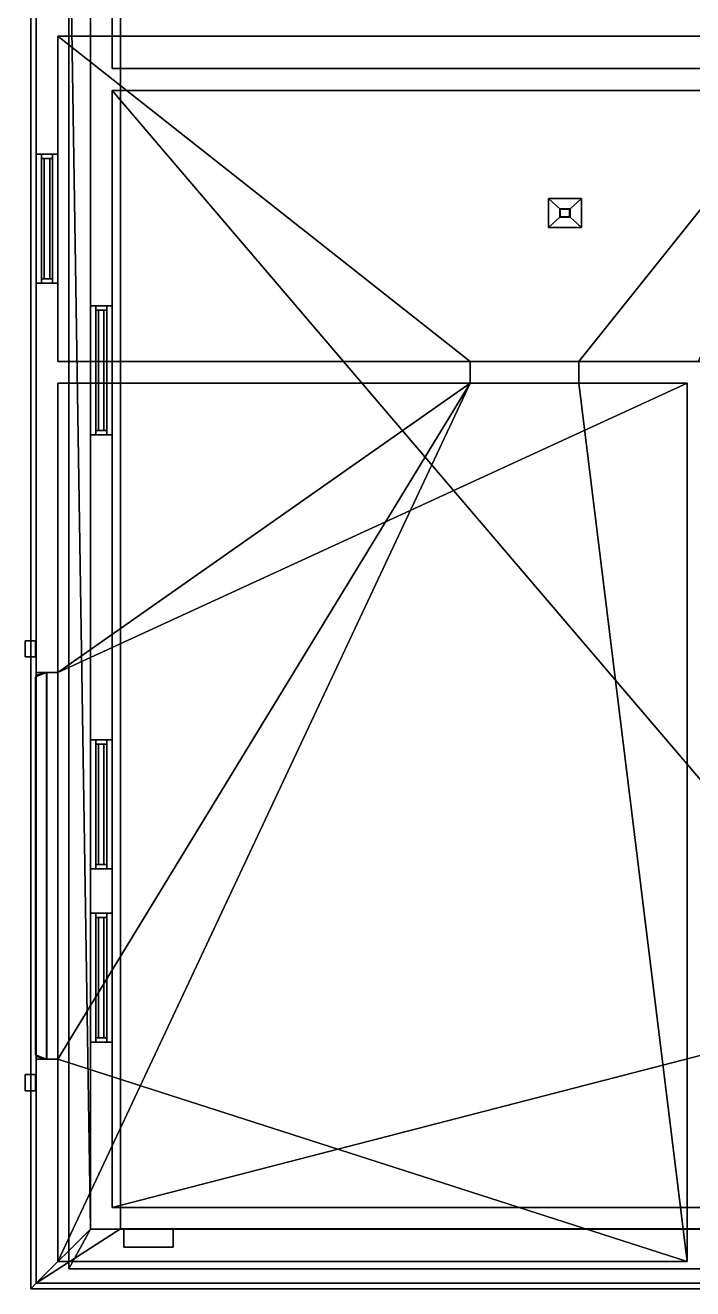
# Model space of a CAD drawing. Extents: x -7.1 to 5.5, y -11 to 12.
# Drawn here: x -7.11 to -0.96, y -11.05 to 0.6 of the extents above; entities that cross this region are included whole.
import ezdxf

# ---------------------------------------------------------------- set-up
doc = ezdxf.new("R2010")
doc.units = 0

msp = doc.modelspace()

# ---------------------------------------------------------------- linework, layer by layer
for points in [[(-6.71, 10.1, 0.095), (-6.71, 7.2, -0.005), (-6.71, -10.867, -0.005), (-6.71, -10.867, 0.095)], [(-6.51, 9.9, 0.095), (-6.71, 10.1, 0.095), (-6.71, -10.867, 0.095), (-6.51, -10.5, 0.095)], [(-6.51, -10.5, 3.295), (-6.76, 5.7, 3.295), (-6.76, 7.7, 3.295), (-6.51, 9.9, 3.295)], [(-6.51, -3.178, 0.917), (-6.51, -1.988, 0.917), (-6.51, 9.9, 0.095), (-6.51, -10.5, 0.095)], [(-6.51, -3.178, 2.273), (-6.51, -10.5, 3.295), (-6.51, 9.9, 3.295), (-6.51, -1.988, 2.273)], [(-6.51, 9.9, 3.295), (-6.51, 9.9, 0.095), (-6.51, -1.988, 0.917), (-6.51, -1.988, 2.273)], [(-7.06, 5.75, 11.97), (-7.06, -11.05, 11.97), (-7.06, -11.05, 12.1), (-7.06, 5.75, 12.1)], [(-7.01, -11, 11.97), (-7.06, -11.05, 11.97), (-7.06, 5.75, 11.97), (-7.01, 5.7, 11.97)], [(-7.01, 5.7, 12.1), (-7.06, 5.75, 12.1), (-7.06, -11.05, 12.1), (-7.01, -11, 12.1)], [(-7.01, 5.7, 3.495), (-7.01, -0.588, 4.317), (-7.01, -0.588, 5.673), (-7.01, 5.7, 7.095)], [(-7.01, -5.367, 3.495), (-7.01, -1.778, 4.317), (-7.01, -0.588, 4.317), (-7.01, 5.7, 3.495)], [(-7.01, 5.7, 7.095), (-7.01, -0.588, 5.673), (-7.01, -1.778, 5.673), (-7.01, -5.367, 7.095)], [(-6.51, -10.5, 3.295), (-7.01, -11, 3.295), (-7.01, 5.7, 3.295), (-6.76, 5.7, 3.295)], [(-7.01, -11, 3.295), (-7.01, -11, 3.495), (-7.01, 5.7, 3.495), (-7.01, 5.7, 3.295)], [(-7.01, -5.367, 7.095), (-7.01, -1.778, 7.917), (-7.01, -0.588, 7.917), (-7.01, 5.7, 7.095)], [(-7.01, 5.7, 10.695), (-7.01, -0.588, 9.273), (-7.01, -1.778, 9.273), (-7.01, -5.367, 10.695)], [(-7.01, 5.7, 7.095), (-7.01, -0.588, 7.917), (-7.01, -0.588, 9.273), (-7.01, 5.7, 10.695)], [(-7.01, -11, 12.226), (-6.232, -10.499, 12.226), (-6.232, 5.199, 12.226), (-7.01, 5.7, 12.226)], [(-7.01, -11, 10.695), (-7.01, -11, 12.226), (-7.01, 5.7, 12.226), (-7.01, 5.7, 10.695)], [(0.89, 0.2, 3.095), (-1.11, 2.3, 3.095), (-1.11, 5.5, 3.095), (0.89, 5.5, 3.095)], [(0.64, 5.5, 0.095), (-0.36, 5.5, 0.095), (-1.11, 2.3, 0.095), (0.89, 0.2, 0.095)], [(-6.232, -10.499, 12.676), (4.612, -10.499, 12.676), (4.612, 5.199, 12.676), (-6.232, 5.199, 12.676)], [(-6.232, -10.499, 12.226), (-6.232, -10.499, 12.676), (-6.232, 5.199, 12.676), (-6.232, 5.199, 12.226)], [(-6.31, 0.2, 3.095), (-6.31, 2.3, 3.095), (-1.11, 2.3, 3.095), (0.89, 0.2, 3.095)], [(0.89, 0.2, 0.095), (-1.11, 2.3, 0.095), (-6.31, 2.3, 0.095), (-6.31, 0.2, 0.095)], [(-6.31, 0.2, 3.095), (-6.31, 0.2, 0.095), (-6.31, 2.3, 0.095), (-6.31, 2.3, 3.095)], [(-6.81, 0.5, 6.495), (-6.81, 0.5, 3.531), (0.39, 0.5, 3.495), (0.39, 0.5, 6.495)], [(0.39, 0.5, 3.495), (-6.81, 0.5, 3.531), (-3.01, -2.5, 3.495), (-2.01, -2.5, 3.495)], [(-3.01, -2.5, 3.495), (-6.81, 0.5, 3.531), (-6.81, -2.5, 3.531)], [(-0.91, -2.5, 6.495), (-6.81, -2.5, 6.495), (-6.81, 0.5, 6.495), (0.39, 0.5, 6.495)], [(-6.81, -0.588, 4.317), (-6.81, 0.5, 3.531), (-6.81, 0.5, 6.495), (-6.81, -0.588, 5.673)], [(-6.81, -2.5, 6.495), (-6.81, -1.778, 5.673), (-6.81, -0.588, 5.673), (-6.81, 0.5, 6.495)], [(-6.81, 0.5, 3.531), (-6.81, -0.588, 4.317), (-6.81, -1.778, 4.317), (-6.81, -2.5, 3.531)], [(-6.81, 0.5, 10.095), (-6.81, 0.5, 7.131), (0.39, 0.5, 7.095), (0.39, 0.5, 10.095)], [(0.39, 0.5, 7.095), (-6.81, 0.5, 7.131), (-3.01, -2.5, 7.095), (-2.01, -2.5, 7.095)], [(-3.01, -2.5, 7.095), (-6.81, 0.5, 7.131), (-6.81, -2.5, 7.131)], [(-0.91, -2.5, 10.095), (-6.81, -2.5, 10.095), (-6.81, 0.5, 10.095), (0.39, 0.5, 10.095)], [(-6.81, -0.588, 7.917), (-6.81, 0.5, 7.131), (-6.81, 0.5, 10.095), (-6.81, -0.588, 9.273)], [(-6.81, -2.5, 10.095), (-6.81, -1.778, 9.273), (-6.81, -0.588, 9.273), (-6.81, 0.5, 10.095)], [(-6.81, 0.5, 7.131), (-6.81, -0.588, 7.917), (-6.81, -1.778, 7.917), (-6.81, -2.5, 7.131)], [(-2.01, -2.5, 3.495), (0.19, -2.5, 3.495), (0.39, 0.5, 3.495)], [(-2.01, -2.5, 7.095), (0.19, -2.5, 7.095), (0.39, 0.5, 7.095)], [(-6.31, 0.2, 0.095), (-6.31, 0.2, 3.095), (0.89, 0.2, 3.095), (0.89, 0.2, 0.095)], [(-6.31, 0, 0.095), (-6.31, -3.178, 0.917), (-6.31, -5.988, 0.917)], [(-6.31, 0, 3.095), (-6.31, -5.988, 2.273), (-6.31, -3.178, 2.273)], [(-6.31, -10.3, 3.095), (-6.31, -7.178, 2.273), (-6.31, -5.988, 2.273), (-6.31, 0, 3.095)], [(-6.31, -10.3, 0.095), (-6.31, 0, 0.095), (-6.31, -5.988, 0.917), (-6.31, -7.178, 0.917)], [(-6.31, 0, 3.095), (-6.31, -3.178, 2.273), (-6.31, -1.988, 2.273)], [(-6.31, 0, 0.095), (-6.31, -1.988, 0.917), (-6.31, -3.178, 0.917)], [(-6.31, 0, 0.095), (-6.31, 0, 3.095), (-6.31, -1.988, 2.273), (-6.31, -1.988, 0.917)], [(-6.31, -10.3, 3.095), (-6.31, 0, 3.095), (-0.51, 0, 3.095), (-0.51, -10.3, 3.095)], [(-6.31, -10.3, 0.095), (-0.51, -8.8, 0.095), (-0.51, -6.8, 0.095), (-6.31, 0, 0.095)], [(-6.31, 0, 0.095), (-0.51, -6.8, 0.095), (-0.51, 0, 0.095)], [(-6.31, 0, 3.095), (-6.31, 0, 0.095), (-0.51, 0, 0.095), (-0.51, 0, 3.095)], [(-7.01, -0.588, 4.317), (-7.01, -1.778, 4.317), (-6.81, -1.778, 4.317), (-6.81, -0.588, 4.317)], [(-7.01, -1.778, 5.673), (-7.01, -0.588, 5.673), (-6.81, -0.588, 5.673), (-6.81, -1.778, 5.673)], [(-7.01, -0.588, 4.317), (-6.81, -0.588, 4.317), (-6.81, -0.588, 5.673), (-7.01, -0.588, 5.673)], [(-7.01, -0.588, 7.917), (-7.01, -1.778, 7.917), (-6.81, -1.778, 7.917), (-6.81, -0.588, 7.917)], [(-7.01, -1.778, 9.273), (-7.01, -0.588, 9.273), (-6.81, -0.588, 9.273), (-6.81, -1.778, 9.273)], [(-7.01, -0.588, 7.917), (-6.81, -0.588, 7.917), (-6.81, -0.588, 9.273), (-7.01, -0.588, 9.273)], [(-6.96, -1.778, 4.317), (-6.96, -1.738, 4.357), (-6.96, -0.628, 4.357), (-6.96, -0.588, 4.317)], [(-6.96, -0.588, 5.673), (-6.96, -0.628, 5.633), (-6.96, -1.738, 5.633), (-6.96, -1.778, 5.673)], [(-6.96, -0.588, 4.317), (-6.96, -0.628, 4.357), (-6.96, -0.628, 5.633), (-6.96, -0.588, 5.673)], [(-6.96, -1.778, 7.917), (-6.96, -1.738, 7.957), (-6.96, -0.628, 7.957), (-6.96, -0.588, 7.917)], [(-6.96, -0.588, 9.273), (-6.96, -0.628, 9.233), (-6.96, -1.738, 9.233), (-6.96, -1.778, 9.273)], [(-6.96, -0.588, 7.917), (-6.96, -0.628, 7.957), (-6.96, -0.628, 9.233), (-6.96, -0.588, 9.273)], [(-6.96, -0.628, 4.357), (-6.96, -1.738, 4.357), (-6.86, -1.738, 4.357), (-6.86, -0.628, 4.357)], [(-6.96, -1.738, 5.633), (-6.96, -0.628, 5.633), (-6.86, -0.628, 5.633), (-6.86, -1.738, 5.633)], [(-6.96, -0.628, 4.357), (-6.86, -0.628, 4.357), (-6.86, -0.628, 5.633), (-6.96, -0.628, 5.633)], [(-6.96, -0.628, 7.957), (-6.96, -1.738, 7.957), (-6.86, -1.738, 7.957), (-6.86, -0.628, 7.957)], [(-6.96, -1.738, 9.233), (-6.96, -0.628, 9.233), (-6.86, -0.628, 9.233), (-6.86, -1.738, 9.233)], [(-6.96, -0.628, 7.957), (-6.86, -0.628, 7.957), (-6.86, -0.628, 9.233), (-6.96, -0.628, 9.233)], [(-6.935, -0.628, 5.633), (-6.935, -0.628, 4.357), (-6.935, -1.738, 4.357), (-6.935, -1.738, 5.633)], [(-6.935, -0.628, 4.357), (-6.885, -0.628, 4.357), (-6.885, -1.738, 4.357), (-6.935, -1.738, 4.357)], [(-6.935, -1.738, 5.633), (-6.885, -1.738, 5.633), (-6.885, -0.628, 5.633), (-6.935, -0.628, 5.633)], [(-6.935, -0.628, 4.357), (-6.935, -0.628, 5.633), (-6.885, -0.628, 5.633), (-6.885, -0.628, 4.357)], [(-6.935, -0.628, 9.233), (-6.935, -0.628, 7.957), (-6.935, -1.738, 7.957), (-6.935, -1.738, 9.233)], [(-6.935, -0.628, 7.957), (-6.885, -0.628, 7.957), (-6.885, -1.738, 7.957), (-6.935, -1.738, 7.957)], [(-6.935, -1.738, 9.233), (-6.885, -1.738, 9.233), (-6.885, -0.628, 9.233), (-6.935, -0.628, 9.233)], [(-6.935, -0.628, 7.957), (-6.935, -0.628, 9.233), (-6.885, -0.628, 9.233), (-6.885, -0.628, 7.957)], [(-6.885, -1.738, 4.357), (-6.885, -0.628, 4.357), (-6.885, -0.628, 5.633), (-6.885, -1.738, 5.633)], [(-6.885, -1.738, 7.957), (-6.885, -0.628, 7.957), (-6.885, -0.628, 9.233), (-6.885, -1.738, 9.233)], [(-6.86, -0.588, 5.673), (-6.86, -0.628, 5.633), (-6.86, -0.628, 4.357), (-6.86, -0.588, 4.317)], [(-6.86, -1.778, 5.673), (-6.86, -1.738, 5.633), (-6.86, -0.628, 5.633), (-6.86, -0.588, 5.673)], [(-6.86, -0.588, 4.317), (-6.86, -0.628, 4.357), (-6.86, -1.738, 4.357), (-6.86, -1.778, 4.317)], [(-6.86, -0.588, 9.273), (-6.86, -0.628, 9.233), (-6.86, -0.628, 7.957), (-6.86, -0.588, 7.917)], [(-6.86, -1.778, 9.273), (-6.86, -1.738, 9.233), (-6.86, -0.628, 9.233), (-6.86, -0.588, 9.273)], [(-6.86, -0.588, 7.917), (-6.86, -0.628, 7.957), (-6.86, -1.738, 7.957), (-6.86, -1.778, 7.917)], [(-2.289, -0.996, 12.873), (-2.185, -1.092, 12.949), (-2.09, -1.092, 12.949), (-1.985, -0.996, 12.873)], [(-2.289, -1.265, 12.873), (-2.185, -1.17, 12.949), (-2.185, -1.092, 12.949), (-2.289, -0.996, 12.873)], [(-2.288, -1.265, 12.671), (-2.289, -1.265, 12.873), (-2.289, -0.996, 12.873), (-2.288, -0.997, 12.671)], [(-2.288, -0.997, 12.671), (-2.289, -0.996, 12.873), (-1.985, -0.996, 12.873), (-1.986, -0.997, 12.671)], [(-1.985, -0.996, 12.873), (-2.09, -1.092, 12.949), (-2.09, -1.17, 12.949), (-1.985, -1.265, 12.873)], [(-1.986, -0.997, 12.671), (-1.985, -0.996, 12.873), (-1.985, -1.265, 12.873), (-1.986, -1.265, 12.671)], [(-2.18, -1.095, 16.072), (-2.185, -1.092, 12.949), (-2.185, -1.17, 12.949), (-2.18, -1.166, 16.072)], [(-2.185, -1.092, 12.949), (-2.18, -1.095, 16.072), (-2.094, -1.095, 16.072), (-2.09, -1.092, 12.949)], [(-2.094, -1.095, 16.072), (-2.18, -1.095, 16.072), (-2.18, -1.166, 16.072), (-2.094, -1.166, 16.072)], [(-2.09, -1.092, 12.949), (-2.094, -1.095, 16.072), (-2.094, -1.166, 16.072), (-2.09, -1.17, 12.949)], [(-1.985, -1.265, 12.873), (-2.09, -1.17, 12.949), (-2.185, -1.17, 12.949), (-2.289, -1.265, 12.873)], [(-1.986, -1.265, 12.671), (-1.985, -1.265, 12.873), (-2.289, -1.265, 12.873), (-2.288, -1.265, 12.671)], [(-2.09, -1.17, 12.949), (-2.094, -1.166, 16.072), (-2.18, -1.166, 16.072), (-2.185, -1.17, 12.949)], [(-6.96, -1.778, 5.673), (-6.96, -1.738, 5.633), (-6.96, -1.738, 4.357), (-6.96, -1.778, 4.317)], [(-6.96, -1.738, 4.357), (-6.96, -1.738, 5.633), (-6.86, -1.738, 5.633), (-6.86, -1.738, 4.357)], [(-6.96, -1.778, 9.273), (-6.96, -1.738, 9.233), (-6.96, -1.738, 7.957), (-6.96, -1.778, 7.917)], [(-6.96, -1.738, 7.957), (-6.96, -1.738, 9.233), (-6.86, -1.738, 9.233), (-6.86, -1.738, 7.957)], [(-6.935, -1.738, 4.357), (-6.885, -1.738, 4.357), (-6.885, -1.738, 5.633), (-6.935, -1.738, 5.633)], [(-6.935, -1.738, 7.957), (-6.885, -1.738, 7.957), (-6.885, -1.738, 9.233), (-6.935, -1.738, 9.233)], [(-6.86, -1.778, 4.317), (-6.86, -1.738, 4.357), (-6.86, -1.738, 5.633), (-6.86, -1.778, 5.673)], [(-6.86, -1.778, 7.917), (-6.86, -1.738, 7.957), (-6.86, -1.738, 9.233), (-6.86, -1.778, 9.273)], [(-7.01, -1.778, 4.317), (-7.01, -1.778, 5.673), (-6.81, -1.778, 5.673), (-6.81, -1.778, 4.317)], [(-7.01, -5.367, 7.095), (-7.01, -1.778, 5.673), (-7.01, -1.778, 4.317), (-7.01, -5.367, 3.495)], [(-7.01, -5.367, 10.695), (-7.01, -1.778, 9.273), (-7.01, -1.778, 7.917), (-7.01, -5.367, 7.095)], [(-7.01, -1.778, 7.917), (-7.01, -1.778, 9.273), (-6.81, -1.778, 9.273), (-6.81, -1.778, 7.917)], [(-6.81, -2.5, 3.531), (-6.81, -1.778, 4.317), (-6.81, -1.778, 5.673), (-6.81, -2.5, 6.495)], [(-6.81, -2.5, 7.131), (-6.81, -1.778, 7.917), (-6.81, -1.778, 9.273), (-6.81, -2.5, 10.095)], [(-6.51, -1.988, 0.917), (-6.51, -3.178, 0.917), (-6.31, -3.178, 0.917), (-6.31, -1.988, 0.917)], [(-6.51, -3.178, 2.273), (-6.51, -1.988, 2.273), (-6.31, -1.988, 2.273), (-6.31, -3.178, 2.273)], [(-6.51, -1.988, 0.917), (-6.31, -1.988, 0.917), (-6.31, -1.988, 2.273), (-6.51, -1.988, 2.273)], [(-6.46, -3.178, 0.917), (-6.46, -3.138, 0.957), (-6.46, -2.028, 0.957), (-6.46, -1.988, 0.917)], [(-6.46, -1.988, 2.273), (-6.46, -2.028, 2.233), (-6.46, -3.138, 2.233), (-6.46, -3.178, 2.273)], [(-6.46, -1.988, 0.917), (-6.46, -2.028, 0.957), (-6.46, -2.028, 2.233), (-6.46, -1.988, 2.273)], [(-6.46, -2.028, 0.957), (-6.46, -3.138, 0.957), (-6.36, -3.138, 0.957), (-6.36, -2.028, 0.957)], [(-6.46, -3.138, 2.233), (-6.46, -2.028, 2.233), (-6.36, -2.028, 2.233), (-6.36, -3.138, 2.233)], [(-6.46, -2.028, 0.957), (-6.36, -2.028, 0.957), (-6.36, -2.028, 2.233), (-6.46, -2.028, 2.233)], [(-6.435, -2.028, 2.233), (-6.435, -2.028, 0.957), (-6.435, -3.138, 0.957), (-6.435, -3.138, 2.233)], [(-6.435, -2.028, 0.957), (-6.385, -2.028, 0.957), (-6.385, -3.138, 0.957), (-6.435, -3.138, 0.957)], [(-6.435, -3.138, 2.233), (-6.385, -3.138, 2.233), (-6.385, -2.028, 2.233), (-6.435, -2.028, 2.233)], [(-6.435, -2.028, 0.957), (-6.435, -2.028, 2.233), (-6.385, -2.028, 2.233), (-6.385, -2.028, 0.957)], [(-6.385, -3.138, 0.957), (-6.385, -2.028, 0.957), (-6.385, -2.028, 2.233), (-6.385, -3.138, 2.233)], [(-6.36, -1.988, 2.273), (-6.36, -2.028, 2.233), (-6.36, -2.028, 0.957), (-6.36, -1.988, 0.917)], [(-6.36, -3.178, 2.273), (-6.36, -3.138, 2.233), (-6.36, -2.028, 2.233), (-6.36, -1.988, 2.273)], [(-6.36, -1.988, 0.917), (-6.36, -2.028, 0.957), (-6.36, -3.138, 0.957), (-6.36, -3.178, 0.917)], [(-3.01, -2.5, 5.495), (-6.81, -2.5, 6.495), (-0.91, -2.5, 6.495), (-2.01, -2.5, 5.495)], [(-3.01, -2.5, 5.495), (-6.81, -2.5, 3.531), (-6.81, -2.5, 6.495)], [(-3.01, -2.5, 5.495), (-3.01, -2.5, 3.495), (-6.81, -2.5, 3.531)], [(-3.01, -2.5, 9.095), (-6.81, -2.5, 10.095), (-0.91, -2.5, 10.095), (-2.01, -2.5, 9.095)], [(-3.01, -2.5, 9.095), (-6.81, -2.5, 7.131), (-6.81, -2.5, 10.095)], [(-3.01, -2.5, 9.095), (-3.01, -2.5, 7.095), (-6.81, -2.5, 7.131)], [(-3.01, -2.5, 5.495), (-2.01, -2.5, 5.495), (-2.01, -2.7, 5.495), (-3.01, -2.7, 5.495)], [(-3.01, -2.7, 3.495), (-3.01, -2.5, 3.495), (-3.01, -2.5, 5.495), (-3.01, -2.7, 5.495)], [(-2.01, -2.5, 3.495), (-3.01, -2.5, 3.495), (-3.01, -2.7, 3.495), (-2.01, -2.7, 3.495)], [(-3.01, -2.5, 9.095), (-2.01, -2.5, 9.095), (-2.01, -2.7, 9.095), (-3.01, -2.7, 9.095)], [(-3.01, -2.7, 7.095), (-3.01, -2.5, 7.095), (-3.01, -2.5, 9.095), (-3.01, -2.7, 9.095)], [(-2.01, -2.5, 7.095), (-3.01, -2.5, 7.095), (-3.01, -2.7, 7.095), (-2.01, -2.7, 7.095)], [(-2.01, -2.5, 3.495), (-2.01, -2.5, 5.495), (0.19, -2.5, 5.495), (0.19, -2.5, 3.495)], [(-2.01, -2.5, 5.495), (-0.91, -2.5, 6.495), (0.19, -2.5, 5.495)], [(-2.01, -2.5, 3.495), (-2.01, -2.7, 3.495), (-2.01, -2.7, 5.495), (-2.01, -2.5, 5.495)], [(-2.01, -2.5, 7.095), (-2.01, -2.5, 9.095), (0.19, -2.5, 9.095), (0.19, -2.5, 7.095)], [(-2.01, -2.5, 9.095), (-0.91, -2.5, 10.095), (0.19, -2.5, 9.095)], [(-2.01, -2.5, 7.095), (-2.01, -2.7, 7.095), (-2.01, -2.7, 9.095), (-2.01, -2.5, 9.095)], [(-6.81, -2.7, 6.895), (-1.01, -2.7, 6.895), (-6.81, -5.367, 6.895)], [(-6.81, -5.367, 6.895), (-1.01, -2.7, 6.895), (-1.01, -10.8, 6.895), (-6.81, -8.933, 6.895)], [(-6.81, -5.367, 6.895), (-6.81, -5.367, 3.495), (-6.81, -2.7, 3.495), (-6.81, -2.7, 6.895)], [(-6.81, -5.367, 3.495), (-3.01, -2.7, 3.495), (-6.81, -2.7, 3.495)], [(-6.81, -8.933, 3.495), (-3.01, -2.7, 3.495), (-6.81, -5.367, 3.495)], [(-6.81, -10.8, 3.495), (-3.01, -2.7, 3.495), (-6.81, -8.933, 3.495)], [(-1.01, -2.7, 6.895), (-6.81, -2.7, 6.895), (-3.01, -2.7, 5.495), (-2.01, -2.7, 5.495)], [(-3.01, -2.7, 3.495), (-3.01, -2.7, 5.495), (-6.81, -2.7, 6.895), (-6.81, -2.7, 3.495)], [(-3.01, -2.7, 3.495), (-6.81, -10.8, 3.495), (-1.01, -10.8, 3.495), (-2.01, -2.7, 3.495)], [(-6.81, -2.7, 10.495), (-1.01, -2.7, 10.495), (-6.81, -5.367, 10.495)], [(-6.81, -5.367, 10.495), (-1.01, -2.7, 10.495), (-1.01, -10.8, 10.495), (-6.81, -8.933, 10.495)], [(-6.81, -5.367, 10.495), (-6.81, -5.367, 7.095), (-6.81, -2.7, 7.095), (-6.81, -2.7, 10.495)], [(-6.81, -5.367, 7.095), (-3.01, -2.7, 7.095), (-6.81, -2.7, 7.095)], [(-6.81, -8.933, 7.095), (-3.01, -2.7, 7.095), (-6.81, -5.367, 7.095)], [(-6.81, -10.8, 7.095), (-3.01, -2.7, 7.095), (-6.81, -8.933, 7.095)], [(-1.01, -2.7, 10.495), (-6.81, -2.7, 10.495), (-3.01, -2.7, 9.095), (-2.01, -2.7, 9.095)], [(-3.01, -2.7, 7.095), (-3.01, -2.7, 9.095), (-6.81, -2.7, 10.495), (-6.81, -2.7, 7.095)], [(-3.01, -2.7, 7.095), (-6.81, -10.8, 7.095), (-1.01, -10.8, 7.095), (-2.01, -2.7, 7.095)], [(-1.01, -2.7, 3.495), (-1.01, -2.7, 6.895), (-2.01, -2.7, 5.495), (-2.01, -2.7, 3.495)], [(-2.01, -2.7, 3.495), (-1.01, -10.8, 3.495), (-1.01, -2.7, 3.495)], [(-1.01, -2.7, 7.095), (-1.01, -2.7, 10.495), (-2.01, -2.7, 9.095), (-2.01, -2.7, 7.095)], [(-2.01, -2.7, 7.095), (-1.01, -10.8, 7.095), (-1.01, -2.7, 7.095)], [(-1.01, -10.8, 6.895), (-1.01, -2.7, 6.895), (-1.01, -2.7, 3.495), (-1.01, -10.8, 3.495)], [(-1.01, -10.8, 10.495), (-1.01, -2.7, 10.495), (-1.01, -2.7, 7.095), (-1.01, -10.8, 7.095)], [(-6.46, -3.178, 2.273), (-6.46, -3.138, 2.233), (-6.46, -3.138, 0.957), (-6.46, -3.178, 0.917)], [(-6.46, -3.138, 0.957), (-6.46, -3.138, 2.233), (-6.36, -3.138, 2.233), (-6.36, -3.138, 0.957)], [(-6.435, -3.138, 0.957), (-6.385, -3.138, 0.957), (-6.385, -3.138, 2.233), (-6.435, -3.138, 2.233)], [(-6.36, -3.178, 0.917), (-6.36, -3.138, 0.957), (-6.36, -3.138, 2.233), (-6.36, -3.178, 2.273)], [(-6.51, -10.5, 0.095), (-6.51, -5.988, 0.917), (-6.51, -3.178, 0.917)], [(-6.51, -3.178, 2.273), (-6.51, -5.988, 2.273), (-6.51, -10.5, 3.295)], [(-6.51, -5.988, 0.917), (-6.51, -5.988, 2.273), (-6.51, -3.178, 2.273), (-6.51, -3.178, 0.917)], [(-6.51, -3.178, 0.917), (-6.51, -3.178, 2.273), (-6.31, -3.178, 2.273), (-6.31, -3.178, 0.917)], [(-6.31, -5.988, 0.917), (-6.31, -3.178, 0.917), (-6.31, -3.178, 2.273), (-6.31, -5.988, 2.273)], [(-7.015, -5.075, 7.095), (-7.11, -5.075, 6.99), (-7.11, -5.224, 6.99), (-7.015, -5.224, 7.095)], [(-7.015, -5.224, 3.495), (-7.11, -5.224, 3.601), (-7.11, -5.075, 3.601), (-7.015, -5.075, 3.495)], [(-7.015, -5.075, 3.495), (-7.11, -5.075, 3.601), (-7.11, -5.075, 6.99), (-7.015, -5.075, 7.095)], [(-7.11, -5.075, 6.99), (-7.11, -5.075, 3.601), (-7.11, -5.224, 3.601), (-7.11, -5.224, 6.99)], [(-7.015, -5.075, 10.695), (-7.11, -5.075, 10.59), (-7.11, -5.224, 10.59), (-7.015, -5.224, 10.695)], [(-7.015, -5.224, 7.095), (-7.11, -5.224, 7.201), (-7.11, -5.075, 7.201), (-7.015, -5.075, 7.095)], [(-7.015, -5.075, 7.095), (-7.11, -5.075, 7.201), (-7.11, -5.075, 10.59), (-7.015, -5.075, 10.695)], [(-7.11, -5.075, 10.59), (-7.11, -5.075, 7.201), (-7.11, -5.224, 7.201), (-7.11, -5.224, 10.59)], [(-7.015, -5.224, 7.095), (-7.11, -5.224, 6.99), (-7.11, -5.224, 3.601), (-7.015, -5.224, 3.495)], [(-7.015, -5.224, 10.695), (-7.11, -5.224, 10.59), (-7.11, -5.224, 7.201), (-7.015, -5.224, 7.095)], [(-7.016, -5.408, 7.045), (-7.016, -8.892, 7.045), (-6.916, -8.933, 7.095), (-6.916, -5.367, 7.095)], [(-7.016, -8.892, 3.495), (-7.016, -5.408, 3.495), (-6.916, -5.367, 3.495), (-6.916, -8.933, 3.495)], [(-7.016, -5.408, 3.495), (-7.016, -5.408, 7.045), (-6.916, -5.367, 7.095), (-6.916, -5.367, 3.495)], [(-7.016, -8.892, 3.495), (-7.016, -8.892, 7.045), (-7.016, -5.408, 7.045), (-7.016, -5.408, 3.495)], [(-6.91, -5.367, 6.895), (-7.01, -5.367, 3.495), (-6.91, -5.367, 3.495)], [(-7.01, -5.367, 3.495), (-6.91, -5.367, 6.895), (-6.91, -5.367, 7.095), (-7.01, -5.367, 7.095)], [(-6.91, -5.367, 10.495), (-7.01, -5.367, 7.095), (-6.91, -5.367, 7.095)], [(-7.01, -5.367, 7.095), (-6.91, -5.367, 10.495), (-6.91, -5.367, 10.695), (-7.01, -5.367, 10.695)], [(-6.91, -8.933, 10.696), (-7.01, -8.933, 10.696), (-7.01, -5.367, 10.696), (-6.91, -5.367, 10.696)], [(-7.01, -5.392, 10.645), (-7.01, -8.908, 10.645), (-6.91, -8.933, 10.695), (-6.91, -5.367, 10.695)], [(-7.01, -8.908, 7.108), (-7.01, -5.392, 7.108), (-6.91, -5.367, 7.095), (-6.91, -8.933, 7.095)], [(-7.01, -5.392, 7.108), (-7.01, -5.392, 10.645), (-6.91, -5.367, 10.695), (-6.91, -5.367, 7.095)], [(-7.01, -8.908, 7.108), (-7.01, -8.908, 10.645), (-7.01, -5.392, 10.645), (-7.01, -5.392, 7.108)], [(-6.916, -8.933, 3.495), (-6.916, -5.367, 3.495), (-6.916, -5.367, 7.095), (-6.916, -8.933, 7.095)], [(-6.81, -8.933, 6.895), (-6.91, -8.933, 6.895), (-6.91, -5.367, 6.895), (-6.81, -5.367, 6.895)], [(-6.91, -8.933, 7.095), (-6.81, -8.933, 7.095), (-6.81, -5.367, 7.095), (-6.91, -5.367, 7.095)], [(-6.91, -5.367, 6.895), (-6.91, -8.933, 6.895), (-6.91, -8.933, 7.095), (-6.91, -5.367, 7.095)], [(-6.81, -5.367, 3.495), (-6.81, -5.367, 6.895), (-6.91, -5.367, 6.895)], [(-6.91, -5.367, 6.895), (-6.91, -5.367, 3.495), (-6.81, -5.367, 3.495)], [(-6.81, -8.933, 3.495), (-6.81, -5.367, 3.495), (-6.91, -5.367, 3.495), (-6.91, -8.933, 3.495)], [(-6.91, -8.933, 10.695), (-6.81, -8.933, 10.695), (-6.81, -5.367, 10.695), (-6.91, -5.367, 10.695)], [(-6.91, -5.367, 10.495), (-6.91, -8.933, 10.495), (-6.91, -8.933, 10.695), (-6.91, -5.367, 10.695)], [(-6.81, -8.933, 10.495), (-6.91, -8.933, 10.495), (-6.91, -5.367, 10.495), (-6.81, -5.367, 10.495)], [(-6.81, -5.367, 7.095), (-6.81, -5.367, 10.495), (-6.91, -5.367, 10.495)], [(-6.91, -5.367, 10.495), (-6.91, -5.367, 7.095), (-6.81, -5.367, 7.095)], [(-6.91, -8.933, 7.095), (-6.91, -5.367, 7.095), (-6.91, -5.367, 10.695), (-6.91, -8.933, 10.695)], [(-6.81, -8.933, 7.095), (-6.81, -5.367, 7.095), (-6.91, -5.367, 7.095), (-6.91, -8.933, 7.095)], [(-6.51, -10.5, 0.095), (-6.51, -7.178, 0.917), (-6.51, -5.988, 0.917)], [(-6.51, -10.5, 3.295), (-6.51, -5.988, 2.273), (-6.51, -7.178, 2.273)], [(-6.51, -5.988, 0.917), (-6.31, -5.988, 0.917), (-6.31, -5.988, 2.273), (-6.51, -5.988, 2.273)], [(-6.51, -7.178, 2.273), (-6.51, -5.988, 2.273), (-6.31, -5.988, 2.273), (-6.31, -7.178, 2.273)], [(-6.51, -5.988, 0.917), (-6.51, -7.178, 0.917), (-6.31, -7.178, 0.917), (-6.31, -5.988, 0.917)], [(-6.46, -5.988, 0.917), (-6.46, -6.028, 0.957), (-6.46, -6.028, 2.233), (-6.46, -5.988, 2.273)], [(-6.46, -5.988, 2.273), (-6.46, -6.028, 2.233), (-6.46, -7.138, 2.233), (-6.46, -7.178, 2.273)], [(-6.46, -7.178, 0.917), (-6.46, -7.138, 0.957), (-6.46, -6.028, 0.957), (-6.46, -5.988, 0.917)], [(-6.46, -6.028, 0.957), (-6.36, -6.028, 0.957), (-6.36, -6.028, 2.233), (-6.46, -6.028, 2.233)], [(-6.46, -7.138, 2.233), (-6.46, -6.028, 2.233), (-6.36, -6.028, 2.233), (-6.36, -7.138, 2.233)], [(-6.46, -6.028, 0.957), (-6.46, -7.138, 0.957), (-6.36, -7.138, 0.957), (-6.36, -6.028, 0.957)], [(-6.435, -6.028, 0.957), (-6.435, -6.028, 2.233), (-6.385, -6.028, 2.233), (-6.385, -6.028, 0.957)], [(-6.435, -7.138, 2.233), (-6.385, -7.138, 2.233), (-6.385, -6.028, 2.233), (-6.435, -6.028, 2.233)], [(-6.435, -6.028, 0.957), (-6.385, -6.028, 0.957), (-6.385, -7.138, 0.957), (-6.435, -7.138, 0.957)], [(-6.435, -6.028, 2.233), (-6.435, -6.028, 0.957), (-6.435, -7.138, 0.957), (-6.435, -7.138, 2.233)], [(-6.385, -7.138, 0.957), (-6.385, -6.028, 0.957), (-6.385, -6.028, 2.233), (-6.385, -7.138, 2.233)], [(-6.36, -5.988, 0.917), (-6.36, -6.028, 0.957), (-6.36, -7.138, 0.957), (-6.36, -7.178, 0.917)], [(-6.36, -7.178, 2.273), (-6.36, -7.138, 2.233), (-6.36, -6.028, 2.233), (-6.36, -5.988, 2.273)], [(-6.36, -5.988, 2.273), (-6.36, -6.028, 2.233), (-6.36, -6.028, 0.957), (-6.36, -5.988, 0.917)], [(-6.51, -10.5, 0.095), (-6.51, -7.588, 0.917), (-6.51, -7.178, 0.917)], [(-6.51, -10.5, 3.295), (-6.51, -7.178, 2.273), (-6.51, -7.588, 2.273)], [(-6.51, -7.588, 2.273), (-6.51, -7.178, 2.273), (-6.51, -7.178, 0.917), (-6.51, -7.588, 0.917)], [(-6.51, -7.178, 0.917), (-6.51, -7.178, 2.273), (-6.31, -7.178, 2.273), (-6.31, -7.178, 0.917)], [(-6.46, -7.138, 0.957), (-6.46, -7.138, 2.233), (-6.36, -7.138, 2.233), (-6.36, -7.138, 0.957)], [(-6.46, -7.178, 2.273), (-6.46, -7.138, 2.233), (-6.46, -7.138, 0.957), (-6.46, -7.178, 0.917)], [(-6.435, -7.138, 0.957), (-6.385, -7.138, 0.957), (-6.385, -7.138, 2.233), (-6.435, -7.138, 2.233)], [(-6.36, -7.178, 0.917), (-6.36, -7.138, 0.957), (-6.36, -7.138, 2.233), (-6.36, -7.178, 2.273)], [(-6.31, -10.3, 3.095), (-6.31, -7.588, 2.273), (-6.31, -7.178, 2.273)], [(-6.31, -10.3, 0.095), (-6.31, -7.178, 0.917), (-6.31, -7.588, 0.917)], [(-6.31, -7.588, 2.273), (-6.31, -7.588, 0.917), (-6.31, -7.178, 0.917), (-6.31, -7.178, 2.273)], [(-6.51, -10.5, 0.095), (-6.51, -8.778, 0.917), (-6.51, -7.588, 0.917)], [(-6.51, -10.5, 3.295), (-6.51, -7.588, 2.273), (-6.51, -8.778, 2.273)], [(-6.51, -7.588, 0.917), (-6.51, -8.778, 0.917), (-6.31, -8.778, 0.917), (-6.31, -7.588, 0.917)], [(-6.51, -8.778, 2.273), (-6.51, -7.588, 2.273), (-6.31, -7.588, 2.273), (-6.31, -8.778, 2.273)], [(-6.51, -7.588, 0.917), (-6.31, -7.588, 0.917), (-6.31, -7.588, 2.273), (-6.51, -7.588, 2.273)], [(-6.46, -8.778, 0.917), (-6.46, -8.738, 0.957), (-6.46, -7.628, 0.957), (-6.46, -7.588, 0.917)], [(-6.46, -7.588, 2.273), (-6.46, -7.628, 2.233), (-6.46, -8.738, 2.233), (-6.46, -8.778, 2.273)], [(-6.46, -7.588, 0.917), (-6.46, -7.628, 0.957), (-6.46, -7.628, 2.233), (-6.46, -7.588, 2.273)], [(-6.46, -7.628, 0.957), (-6.46, -8.738, 0.957), (-6.36, -8.738, 0.957), (-6.36, -7.628, 0.957)], [(-6.46, -8.738, 2.233), (-6.46, -7.628, 2.233), (-6.36, -7.628, 2.233), (-6.36, -8.738, 2.233)], [(-6.46, -7.628, 0.957), (-6.36, -7.628, 0.957), (-6.36, -7.628, 2.233), (-6.46, -7.628, 2.233)], [(-6.435, -7.628, 2.233), (-6.435, -7.628, 0.957), (-6.435, -8.738, 0.957), (-6.435, -8.738, 2.233)], [(-6.435, -7.628, 0.957), (-6.385, -7.628, 0.957), (-6.385, -8.738, 0.957), (-6.435, -8.738, 0.957)], [(-6.435, -8.738, 2.233), (-6.385, -8.738, 2.233), (-6.385, -7.628, 2.233), (-6.435, -7.628, 2.233)], [(-6.435, -7.628, 0.957), (-6.435, -7.628, 2.233), (-6.385, -7.628, 2.233), (-6.385, -7.628, 0.957)], [(-6.385, -8.738, 0.957), (-6.385, -7.628, 0.957), (-6.385, -7.628, 2.233), (-6.385, -8.738, 2.233)], [(-6.36, -7.588, 2.273), (-6.36, -7.628, 2.233), (-6.36, -7.628, 0.957), (-6.36, -7.588, 0.917)], [(-6.36, -8.778, 2.273), (-6.36, -8.738, 2.233), (-6.36, -7.628, 2.233), (-6.36, -7.588, 2.273)], [(-6.36, -7.588, 0.917), (-6.36, -7.628, 0.957), (-6.36, -8.738, 0.957), (-6.36, -8.778, 0.917)], [(-6.31, -10.3, 0.095), (-6.31, -7.588, 0.917), (-6.31, -8.778, 0.917)], [(-6.31, -10.3, 3.095), (-6.31, -8.778, 2.273), (-6.31, -7.588, 2.273)], [(-6.51, -10.5, 0.095), (-6.51, -10.5, 3.295), (-6.51, -8.778, 2.273), (-6.51, -8.778, 0.917)], [(-6.51, -8.778, 0.917), (-6.51, -8.778, 2.273), (-6.31, -8.778, 2.273), (-6.31, -8.778, 0.917)], [(-6.46, -8.778, 2.273), (-6.46, -8.738, 2.233), (-6.46, -8.738, 0.957), (-6.46, -8.778, 0.917)], [(-6.46, -8.738, 0.957), (-6.46, -8.738, 2.233), (-6.36, -8.738, 2.233), (-6.36, -8.738, 0.957)], [(-6.435, -8.738, 0.957), (-6.385, -8.738, 0.957), (-6.385, -8.738, 2.233), (-6.435, -8.738, 2.233)], [(-6.36, -8.778, 0.917), (-6.36, -8.738, 0.957), (-6.36, -8.738, 2.233), (-6.36, -8.778, 2.273)], [(-6.31, -10.3, 0.095), (-6.31, -8.778, 0.917), (-6.31, -8.778, 2.273), (-6.31, -10.3, 3.095)], [(-6.31, -10.3, 0.095), (-0.51, -10.3, 0.095), (-0.51, -8.8, 0.095)], [(-7.016, -8.892, 7.045), (-7.016, -8.892, 3.495), (-6.916, -8.933, 3.495), (-6.916, -8.933, 7.095)], [(-7.01, -8.908, 10.645), (-7.01, -8.908, 7.108), (-6.91, -8.933, 7.095), (-6.91, -8.933, 10.695)], [(-7.01, -8.933, 3.495), (-7.01, -11, 3.495), (-7.01, -11, 7.095), (-7.01, -8.933, 7.095)], [(-6.81, -8.933, 3.495), (-6.91, -8.933, 3.495), (-7.01, -8.933, 3.495)], [(-6.81, -8.933, 3.495), (-7.01, -8.933, 3.495), (-6.91, -8.933, 6.895)], [(-7.01, -8.933, 3.495), (-7.01, -8.933, 7.095), (-6.91, -8.933, 7.095), (-6.91, -8.933, 6.895)], [(-7.01, -8.933, 7.095), (-7.01, -11, 7.095), (-7.01, -11, 10.695), (-7.01, -8.933, 10.695)], [(-6.91, -8.933, 7.095), (-7.01, -8.933, 7.095), (-6.91, -8.933, 10.495)], [(-7.01, -8.933, 7.095), (-7.01, -8.933, 10.695), (-6.91, -8.933, 10.695), (-6.91, -8.933, 10.495)], [(-6.91, -8.933, 6.895), (-6.81, -8.933, 6.895), (-6.81, -8.933, 3.495)], [(-6.91, -8.933, 10.495), (-6.81, -8.933, 10.495), (-6.81, -8.933, 7.095)], [(-6.81, -8.933, 7.095), (-6.91, -8.933, 7.095), (-6.91, -8.933, 10.495)], [(-6.81, -8.933, 6.895), (-1.01, -10.8, 6.895), (-6.81, -10.8, 6.895)], [(-6.81, -10.8, 6.895), (-6.81, -10.8, 3.495), (-6.81, -8.933, 3.495), (-6.81, -8.933, 6.895)], [(-6.81, -8.933, 10.495), (-1.01, -10.8, 10.495), (-6.81, -10.8, 10.495)], [(-6.81, -10.8, 10.495), (-6.81, -10.8, 7.095), (-6.81, -8.933, 7.095), (-6.81, -8.933, 10.495)], [(-7.11, -9.075, 6.99), (-7.11, -9.075, 3.601), (-7.11, -9.224, 3.601), (-7.11, -9.224, 6.99)], [(-7.015, -9.075, 3.495), (-7.11, -9.075, 3.601), (-7.11, -9.075, 6.99), (-7.015, -9.075, 7.095)], [(-7.015, -9.224, 3.495), (-7.11, -9.224, 3.601), (-7.11, -9.075, 3.601), (-7.015, -9.075, 3.495)], [(-7.015, -9.075, 7.095), (-7.11, -9.075, 6.99), (-7.11, -9.224, 6.99), (-7.015, -9.224, 7.095)], [(-7.11, -9.075, 10.59), (-7.11, -9.075, 7.201), (-7.11, -9.224, 7.201), (-7.11, -9.224, 10.59)], [(-7.015, -9.075, 7.095), (-7.11, -9.075, 7.201), (-7.11, -9.075, 10.59), (-7.015, -9.075, 10.695)], [(-7.015, -9.224, 7.095), (-7.11, -9.224, 7.201), (-7.11, -9.075, 7.201), (-7.015, -9.075, 7.095)], [(-7.015, -9.075, 10.695), (-7.11, -9.075, 10.59), (-7.11, -9.224, 10.59), (-7.015, -9.224, 10.695)], [(-7.015, -9.224, 7.095), (-7.11, -9.224, 6.99), (-7.11, -9.224, 3.601), (-7.015, -9.224, 3.495)], [(-7.015, -9.224, 10.695), (-7.11, -9.224, 10.59), (-7.11, -9.224, 7.201), (-7.015, -9.224, 7.095)], [(-6.31, -10.3, 0.095), (-6.31, -10.3, 3.095), (-0.51, -10.3, 3.095), (-0.51, -10.3, 0.095)], [(-7.01, -11, 12.226), (5.39, -11, 12.226), (4.612, -10.499, 12.226), (-6.232, -10.499, 12.226)], [(-6.51, -10.5, 3.295), (4.89, -10.5, 3.295), (5.39, -11, 3.295), (-7.01, -11, 3.295)], [(-6.51, -10.5, 0.095), (-6.71, -10.867, 0.095), (5.09, -10.867, 0.095), (4.89, -10.5, 0.095)], [(-6.51, -10.5, 0.095), (4.89, -10.5, 0.095), (4.89, -10.5, 3.295), (-6.51, -10.5, 3.295)], [(4.612, -10.499, 12.226), (4.612, -10.499, 12.676), (-6.232, -10.499, 12.676), (-6.232, -10.499, 12.226)], [(-6.203, -10.5, 0.095), (-6.203, -10.667, 0.095), (-6.203, -10.667, 3.295), (-6.203, -10.5, 3.295)], [(-5.747, -10.5, 3.295), (-5.747, -10.667, 3.295), (-5.747, -10.667, 0.095), (-5.747, -10.5, 0.095)], [(-5.747, -10.667, 3.295), (-6.203, -10.667, 3.295), (-6.203, -10.667, 0.095), (-5.747, -10.667, 0.095)], [(-1.01, -10.8, 6.895), (-1.01, -10.8, 3.495), (-6.81, -10.8, 3.495), (-6.81, -10.8, 6.895)], [(-1.01, -10.8, 10.495), (-1.01, -10.8, 7.095), (-6.81, -10.8, 7.095), (-6.81, -10.8, 10.495)], [(-6.71, -10.867, 0.095), (-6.71, -10.867, -0.005), (5.09, -10.867, -0.005), (5.09, -10.867, 0.095)], [(5.39, -11, 11.97), (5.44, -11.05, 11.97), (-7.06, -11.05, 11.97), (-7.01, -11, 11.97)], [(-7.01, -11, 12.1), (-7.06, -11.05, 12.1), (5.44, -11.05, 12.1), (5.39, -11, 12.1)], [(5.44, -11.05, 11.97), (5.44, -11.05, 12.1), (-7.06, -11.05, 12.1), (-7.06, -11.05, 11.97)], [(-7.01, -11, 3.495), (5.39, -11, 3.495), (5.39, -11, 7.095), (-7.01, -11, 7.095)], [(5.39, -11, 3.295), (5.39, -11, 3.495), (-7.01, -11, 3.495), (-7.01, -11, 3.295)], [(-7.01, -11, 7.095), (5.39, -11, 7.095), (5.39, -11, 10.695), (-7.01, -11, 10.695)], [(5.39, -11, 10.695), (5.39, -11, 12.226), (-7.01, -11, 12.226), (-7.01, -11, 10.695)]]:
    msp.add_3dface(points)

doc.saveas('drawing.dxf')
